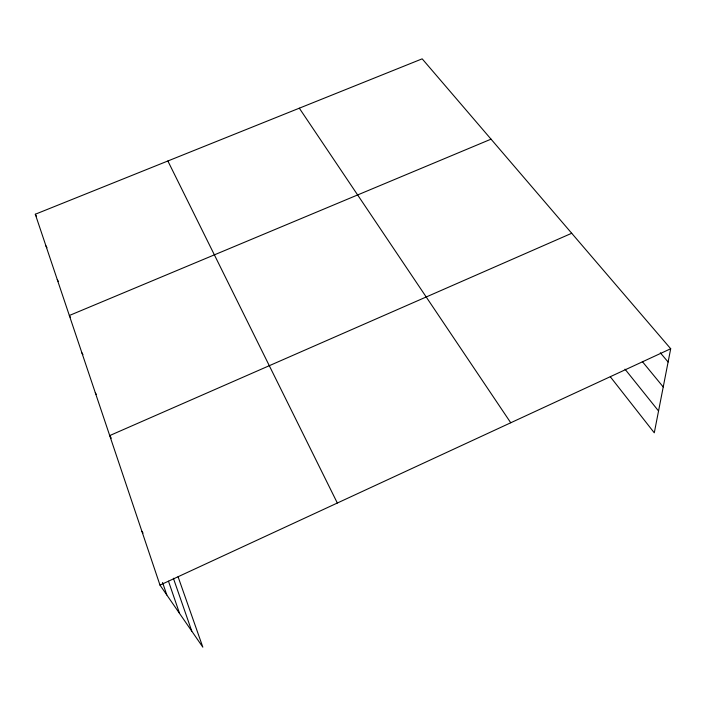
<?xml version="1.0" encoding="UTF-8"?>
<svg xmlns="http://www.w3.org/2000/svg" width="706" height="706" viewBox="0 0 706 706"><rect width="100%" height="100%" fill="white"/><g stroke="black" fill="none" stroke-linecap="round" stroke-linejoin="round"><path stroke-width="1.06" d="M178.08 576.758L202.834 647.164L159.988 585.106L35.3 214.236L422.179 58.836L670.7 348.738L654.285 432.822L610.337 376.801M159.988 585.106L670.7 348.738M571.71 233.271L109.712 435.584L111.31 438.197M491.041 139.161L69.347 315.503L70.397 317.356M660.313 352.788L668.105 362.01M642.345 361.578L663.234 386.967M624.986 369.159L658.548 410.989M299.318 108.186L510.747 422.77M141.915 531.353L143.062 533.092M95.31 392.739L96.378 394.53M81.887 352.815L82.946 354.641M57.257 279.541L58.307 281.412M45.925 245.856L46.975 247.744M35.3 214.236L36.333 216.142M167.869 160.986L337.336 503.025M173.376 578.232L191.776 631.155M168.487 581.206L179.562 613.452M162.565 582.468L166.801 594.973"/></g></svg>
